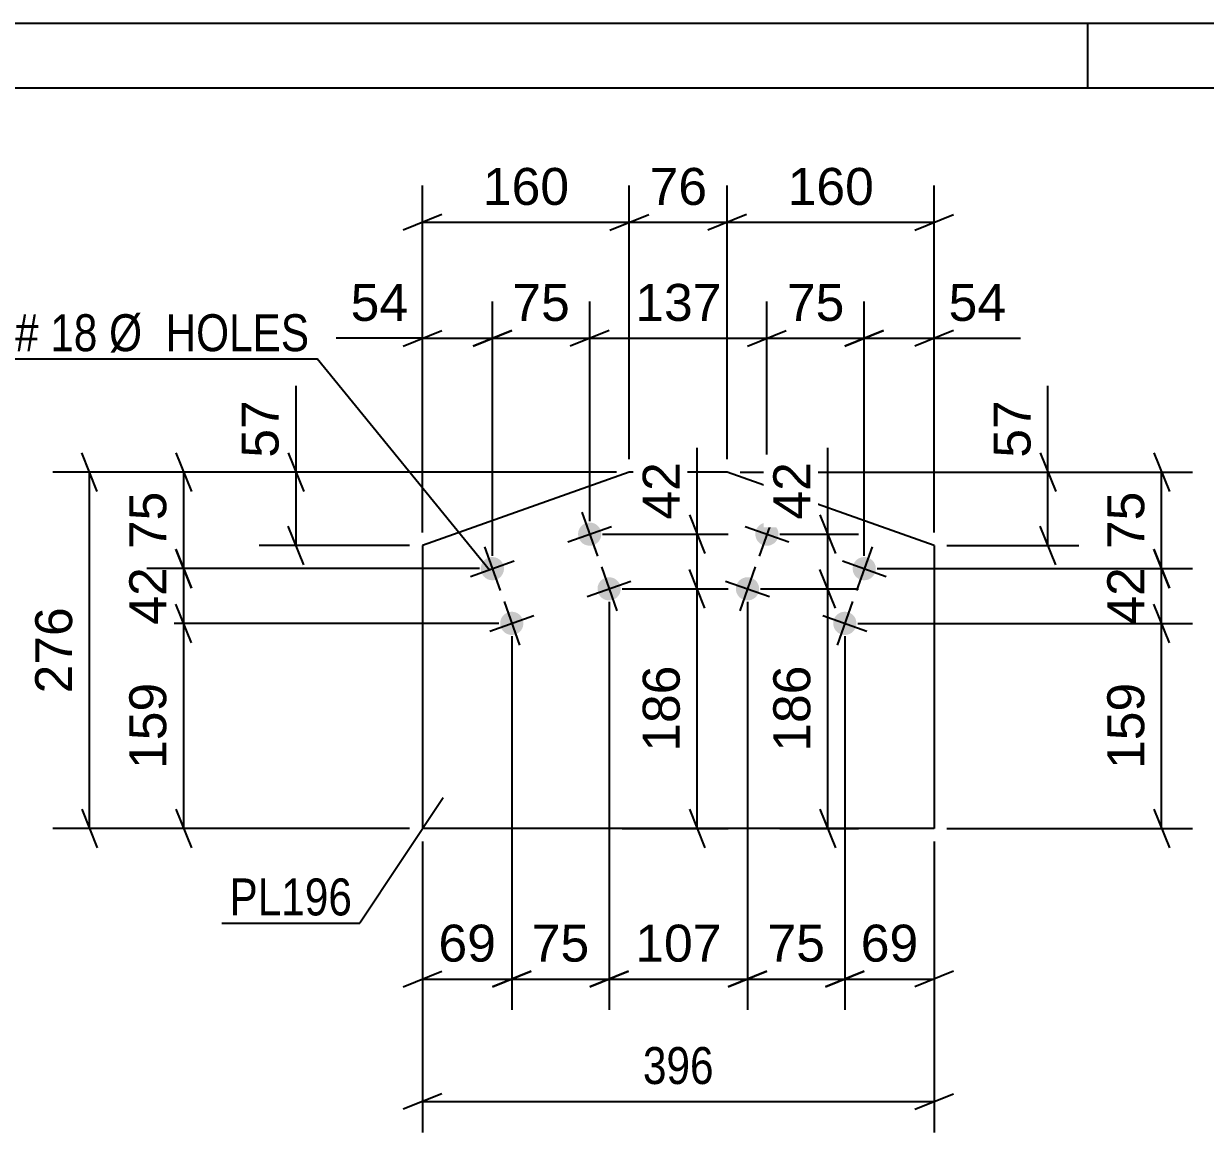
# Model space of a CAD drawing. Header units: millimetres. Extents: x 0 to 420, y 0 to 297.
# Drawn here: x 127.5 to 219.1, y 211 to 297 of the extents above; entities that cross this region are included whole.
import ezdxf

# ---------------------------------------------------------------- set-up
doc = ezdxf.new("R2010")
doc.units = ezdxf.units.MM
doc.styles.add('Arial', font='ARIAL.TTF', dxfattribs={"height": 0.2})
doc.styles.add('Arial Narrow', font='ARIALN.TTF', dxfattribs={"height": 0.2})

# ---------------------------------------------------------------- blocks, each defined once
blk = doc.blocks.new('Unknown-717262950-1115')
at = {"color": 5, "linetype": 'Continuous'}
for p, q in [((420, 297), (0, 297)), ((210, 292), (210, 297)), ((415, 292), (5, 292))]:
    blk.add_line(p, q, dxfattribs=at)
blk = doc.blocks.new('Bolt-717262950-3856 - 3835')
at = {"linetype": 'Continuous'}
for points in [[(172.252, 257.724, -1), (170.556, 257.122, -1)], [(164.713, 255.049, -1), (163.016, 254.447, -1)], [(173.757, 253.483, -1), (172.06, 252.881, -1)], [(166.217, 250.808, -1), (164.521, 250.206, -1)]]:
    blk.add_hatch(color=1, dxfattribs=at).paths.add_polyline_path(points)
at = {"color": 1, "linetype": 'Continuous'}
for p, q in [((170.802, 259.119), (172.006, 255.726)), ((169.708, 256.821), (173.101, 258.025)), ((163.263, 256.445), (164.466, 253.052)), ((162.168, 254.146), (165.561, 255.35)), ((172.307, 254.878), (173.51, 251.485)), ((171.212, 252.58), (174.605, 253.783)), ((164.767, 252.204), (165.971, 248.811)), ((163.672, 249.905), (167.065, 251.109))]:
    blk.add_line(p, q, dxfattribs=at)
blk = doc.blocks.new('Part-717262950-3851 - 3835')
at = {"color": 2, "linetype": 'Continuous'}
for p, q in [((174.475, 262.226), (158.453, 256.542)), ((182.067, 262.226), (174.475, 262.226)), ((198.089, 256.542), (182.067, 262.226)), ((158.453, 256.542), (158.453, 234.598)), ((198.089, 256.542), (198.089, 234.598)), ((198.089, 234.598), (158.453, 234.598))]:
    blk.add_line(p, q, dxfattribs=at)
blk = doc.blocks.new('Bolt-717262950-3861 - 3835')
at = {"linetype": 'Continuous'}
for points in [[(185.986, 257.122, -1), (184.29, 257.724, -1)], [(193.526, 254.447, -1), (191.83, 255.049, -1)], [(184.482, 252.881, -1), (182.785, 253.483, -1)], [(192.022, 250.206, -1), (190.325, 250.808, -1)]]:
    blk.add_hatch(color=1, dxfattribs=at).paths.add_polyline_path(points)
at = {"color": 1, "linetype": 'Continuous'}
for p, q in [((185.74, 259.119), (184.536, 255.726)), ((183.442, 258.025), (186.835, 256.821)), ((193.28, 256.445), (192.076, 253.052)), ((184.235, 254.878), (183.032, 251.485)), ((190.981, 255.35), (194.374, 254.146)), ((181.937, 253.783), (185.33, 252.58)), ((191.775, 252.204), (190.572, 248.811)), ((189.477, 251.109), (192.87, 249.905))]:
    blk.add_line(p, q, dxfattribs=at)
blk = doc.blocks.new('StraightDimension-717262950-3991 - 3835')
at = {"color": 7, "linetype": 'Continuous'}
for p, q in [((158.453, 257.542), (158.453, 284.447)), ((174.475, 263.226), (174.475, 284.447)), ((159.953, 282.197), (156.953, 280.997)), ((172.975, 280.997), (175.975, 282.197)), ((158.453, 281.597), (174.475, 281.597))]:
    blk.add_line(p, q, dxfattribs=at)
at = {"color": 0}
blk.add_wipeout([(170.4, 282.347), (170.4, 286.547), (162.529, 286.547), (162.529, 282.347)], dxfattribs=at)
at = {"color": 3, "style": 'Arial'}
blk.add_text('160', height=2.8652, dxfattribs=at).set_placement((163.129, 282.947))
blk = doc.blocks.new('StraightDimension-717262950-3863 - 3835')
at = {"color": 7, "linetype": 'Continuous'}
for p, q in [((133.255, 260.726), (132.055, 263.726)), ((173.475, 262.226), (129.805, 262.226)), ((132.655, 234.598), (132.655, 262.226)), ((132.055, 236.098), (133.255, 233.098)), ((157.453, 234.598), (129.805, 234.598))]:
    blk.add_line(p, q, dxfattribs=at)
at = {"color": 0}
blk.add_wipeout([(131.905, 252.347), (127.705, 252.347), (127.705, 244.476), (131.905, 244.476)], dxfattribs=at)
at = {"color": 3, "style": 'Arial'}
blk.add_text('276', height=2.8652, rotation=90.00021, dxfattribs=at).set_placement((131.305, 245.076))
blk = doc.blocks.new('StraightDimension-717262950-6485 - 3835')
at = {"color": 7, "linetype": 'Continuous'}
for p, q in [((180.329, 251.682), (179.129, 254.682)), ((173.908, 253.182), (182.129, 253.182)), ((179.729, 234.598), (179.729, 253.182)), ((179.129, 236.098), (180.329, 233.098)), ((173.908, 234.598), (182.129, 234.598))]:
    blk.add_line(p, q, dxfattribs=at)
at = {"color": 0}
blk.add_wipeout([(178.979, 247.825), (174.779, 247.825), (174.779, 239.954), (178.979, 239.954)], dxfattribs=at)
at = {"color": 3, "style": 'Arial'}
blk.add_text('186', height=2.8652, rotation=90.00021, dxfattribs=at).set_placement((178.379, 240.554))
blk = doc.blocks.new('StraightDimension-717262950-4053 - 3835')
at = {"color": 7, "linetype": 'Continuous'}
for p, q in [((183.634, 252.182), (183.634, 220.534)), ((191.173, 249.507), (191.173, 220.534)), ((182.134, 222.334), (185.134, 223.534)), ((192.673, 223.534), (189.673, 222.334)), ((183.634, 222.934), (191.173, 222.934))]:
    blk.add_line(p, q, dxfattribs=at)
at = {"color": 0}
blk.add_wipeout([(190.227, 223.684), (190.227, 227.884), (184.58, 227.884), (184.58, 223.684)], dxfattribs=at)
at = {"color": 3, "style": 'Arial'}
blk.add_text('75', height=2.8652, dxfattribs=at).set_placement((185.18, 224.284))
blk = doc.blocks.new('StraightDimension-717262950-3878 - 3835')
at = {"color": 7, "linetype": 'Continuous'}
for p, q in [((215.122, 256.248), (216.322, 253.248)), ((193.678, 254.748), (218.122, 254.748)), ((215.722, 250.507), (215.722, 254.748)), ((216.322, 249.007), (215.122, 252.007)), ((192.173, 250.507), (218.122, 250.507))]:
    blk.add_line(p, q, dxfattribs=at)
at = {"color": 0}
blk.add_wipeout([(214.972, 255.451), (210.772, 255.451), (210.772, 249.804), (214.972, 249.804)], dxfattribs=at)
at = {"color": 3, "style": 'Arial'}
blk.add_text('42', height=2.8652, rotation=90.00021, dxfattribs=at).set_placement((214.372, 250.404))
blk = doc.blocks.new('StraightDimension-717262950-3870 - 3835')
at = {"color": 7, "linetype": 'Continuous'}
for p, q in [((215.122, 263.726), (216.322, 260.726)), ((183.067, 262.226), (218.122, 262.226)), ((215.722, 254.748), (215.722, 262.226)), ((216.322, 253.248), (215.122, 256.248)), ((193.678, 254.748), (218.122, 254.748))]:
    blk.add_line(p, q, dxfattribs=at)
at = {"color": 0}
blk.add_wipeout([(214.972, 261.311), (210.772, 261.311), (210.772, 255.663), (214.972, 255.663)], dxfattribs=at)
at = {"color": 3, "style": 'Arial'}
blk.add_text('75', height=2.8652, rotation=90.00021, dxfattribs=at).set_placement((214.372, 256.263))
blk = doc.blocks.new('StraightDimension-717262950-3886 - 3835')
at = {"color": 7, "linetype": 'Continuous'}
for p, q in [((216.322, 249.007), (215.122, 252.007)), ((192.173, 250.507), (218.122, 250.507)), ((215.722, 234.598), (215.722, 250.507)), ((215.122, 236.098), (216.322, 233.098)), ((199.089, 234.598), (218.122, 234.598))]:
    blk.add_line(p, q, dxfattribs=at)
at = {"color": 0}
blk.add_wipeout([(214.972, 246.488), (210.772, 246.488), (210.772, 238.617), (214.972, 238.617)], dxfattribs=at)
at = {"color": 3, "style": 'Arial'}
blk.add_text('159', height=2.8652, rotation=90.00021, dxfattribs=at).set_placement((214.372, 239.217))
blk = doc.blocks.new('StraightDimension-717262950-3893 - 3835')
at = {"color": 7, "linetype": 'Continuous'}
for p, q in [((158.453, 233.598), (158.453, 211.047)), ((198.089, 233.598), (198.089, 211.047)), ((159.953, 214.047), (156.953, 212.847)), ((158.453, 213.447), (198.089, 213.447)), ((196.589, 212.847), (199.589, 214.047))]:
    blk.add_line(p, q, dxfattribs=at)
at = {"color": 0}
blk.add_wipeout([(181.613, 214.197), (181.613, 218.397), (174.929, 218.397), (174.929, 214.197)], dxfattribs=at)
at = {"color": 3, "style": 'Arial Narrow'}
blk.add_text('396', height=2.8633, dxfattribs=at).set_placement((175.529, 214.797))
blk = doc.blocks.new('StraightDimension-717262950-3898 - 3835')
at = {"color": 7, "linetype": 'Continuous'}
for p, q in [((192.678, 255.748), (192.678, 275.456)), ((198.089, 257.542), (198.089, 275.456)), ((191.178, 272.006), (194.178, 273.206)), ((199.589, 273.206), (196.589, 272.006)), ((192.678, 272.606), (198.089, 272.606)), ((198.089, 272.606), (204.786, 272.606)), ((198.089, 272.606), (204.786, 272.606))]:
    blk.add_line(p, q, dxfattribs=at)
at = {"color": 0}
blk.add_wipeout([(204.261, 273.356), (204.261, 277.556), (198.614, 277.556), (198.614, 273.356)], dxfattribs=at)
at = {"color": 3, "style": 'Arial'}
blk.add_text('54', height=2.8652, dxfattribs=at).set_placement((199.214, 273.956))
blk = doc.blocks.new('StraightDimension-717262950-3908 - 3835')
at = {"color": 7, "linetype": 'Continuous'}
for p, q in [((158.453, 257.542), (158.453, 275.456)), ((163.864, 255.748), (163.864, 275.456)), ((156.953, 272.006), (159.953, 273.206)), ((165.364, 273.206), (162.364, 272.006)), ((158.453, 272.606), (151.756, 272.606)), ((158.453, 272.606), (151.756, 272.606)), ((158.453, 272.606), (163.864, 272.606))]:
    blk.add_line(p, q, dxfattribs=at)
at = {"color": 0}
blk.add_wipeout([(157.928, 273.356), (157.928, 277.556), (152.281, 277.556), (152.281, 273.356)], dxfattribs=at)
at = {"color": 3, "style": 'Arial'}
blk.add_text('54', height=2.8652, dxfattribs=at).set_placement((152.881, 273.956))
blk = doc.blocks.new('StraightDimension-717262950-3918 - 3835')
at = {"color": 7, "linetype": 'Continuous'}
for p, q in [((185.138, 258.423), (185.138, 275.456)), ((192.678, 255.748), (192.678, 275.456)), ((183.638, 272.006), (186.638, 273.206)), ((194.178, 273.206), (191.178, 272.006)), ((185.138, 272.606), (192.678, 272.606))]:
    blk.add_line(p, q, dxfattribs=at)
at = {"color": 0}
blk.add_wipeout([(191.732, 273.356), (191.732, 277.556), (186.084, 277.556), (186.084, 273.356)], dxfattribs=at)
at = {"color": 3, "style": 'Arial'}
blk.add_text('75', height=2.8652, dxfattribs=at).set_placement((186.684, 273.956))
blk = doc.blocks.new('StraightDimension-717262950-3928 - 3835')
at = {"color": 7, "linetype": 'Continuous'}
for p, q in [((171.404, 258.423), (171.404, 275.456)), ((185.138, 258.423), (185.138, 275.456)), ((172.904, 273.206), (169.904, 272.006)), ((183.638, 272.006), (186.638, 273.206)), ((171.404, 272.606), (185.138, 272.606))]:
    blk.add_line(p, q, dxfattribs=at)
at = {"color": 0}
blk.add_wipeout([(182.207, 273.356), (182.207, 277.556), (174.336, 277.556), (174.336, 273.356)], dxfattribs=at)
at = {"color": 3, "style": 'Arial'}
blk.add_text('137', height=2.8652, dxfattribs=at).set_placement((174.936, 273.956))
blk = doc.blocks.new('StraightDimension-717262950-4002 - 3835')
at = {"color": 7, "linetype": 'Continuous'}
for p, q in [((140.546, 249.007), (139.346, 252.007)), ((164.369, 250.507), (137.096, 250.507)), ((139.946, 234.598), (139.946, 250.507)), ((139.346, 236.098), (140.546, 233.098)), ((157.453, 234.598), (137.096, 234.598))]:
    blk.add_line(p, q, dxfattribs=at)
at = {"color": 0}
blk.add_wipeout([(139.196, 246.488), (134.996, 246.488), (134.996, 238.617), (139.196, 238.617)], dxfattribs=at)
at = {"color": 3, "style": 'Arial'}
blk.add_text('159', height=2.8652, rotation=90.00021, dxfattribs=at).set_placement((138.596, 239.217))
blk = doc.blocks.new('StraightDimension-717262950-3938 - 3835')
at = {"color": 7, "linetype": 'Continuous'}
for p, q in [((163.864, 255.748), (163.864, 275.456)), ((171.404, 258.423), (171.404, 275.456)), ((162.364, 272.006), (165.364, 273.206)), ((172.904, 273.206), (169.904, 272.006)), ((163.864, 272.606), (171.404, 272.606))]:
    blk.add_line(p, q, dxfattribs=at)
at = {"color": 0}
blk.add_wipeout([(170.458, 273.356), (170.458, 277.556), (164.811, 277.556), (164.811, 273.356)], dxfattribs=at)
at = {"color": 3, "style": 'Arial'}
blk.add_text('75', height=2.8652, dxfattribs=at).set_placement((165.411, 273.956))
blk = doc.blocks.new('StraightDimension-717262950-3949 - 3835')
at = {"color": 7, "linetype": 'Continuous'}
for p, q in [((148.65, 262.226), (148.65, 268.923)), ((148.65, 262.226), (148.65, 268.923)), ((148.05, 263.726), (149.25, 260.726)), ((173.475, 262.226), (145.8, 262.226)), ((148.65, 256.542), (148.65, 262.226)), ((149.25, 255.042), (148.05, 258.042)), ((157.453, 256.542), (145.8, 256.542))]:
    blk.add_line(p, q, dxfattribs=at)
at = {"color": 0}
blk.add_wipeout([(147.9, 268.398), (143.7, 268.398), (143.7, 262.751), (147.9, 262.751)], dxfattribs=at)
at = {"color": 3, "style": 'Arial'}
blk.add_text('57', height=2.8652, rotation=90.00021, dxfattribs=at).set_placement((147.3, 263.351))
blk = doc.blocks.new('StraightDimension-717262950-3960 - 3835')
at = {"color": 7, "linetype": 'Continuous'}
for p, q in [((206.91, 262.226), (206.91, 268.923)), ((206.91, 262.226), (206.91, 268.923)), ((206.31, 263.726), (207.51, 260.726)), ((183.067, 262.226), (209.31, 262.226)), ((206.91, 256.542), (206.91, 262.226)), ((207.51, 255.042), (206.31, 258.042)), ((199.089, 256.542), (209.31, 256.542))]:
    blk.add_line(p, q, dxfattribs=at)
at = {"color": 0}
blk.add_wipeout([(206.16, 268.398), (201.96, 268.398), (201.96, 262.751), (206.16, 262.751)], dxfattribs=at)
at = {"color": 3, "style": 'Arial'}
blk.add_text('57', height=2.8652, rotation=90.00021, dxfattribs=at).set_placement((205.56, 263.351))
blk = doc.blocks.new('StraightDimension-717262950-3971 - 3835')
at = {"color": 7, "linetype": 'Continuous'}
for p, q in [((182.067, 263.226), (182.067, 284.447)), ((198.089, 257.542), (198.089, 284.447)), ((183.567, 282.197), (180.567, 280.997)), ((196.589, 280.997), (199.589, 282.197)), ((182.067, 281.597), (198.089, 281.597))]:
    blk.add_line(p, q, dxfattribs=at)
at = {"color": 0}
blk.add_wipeout([(194.014, 282.347), (194.014, 286.547), (186.143, 286.547), (186.143, 282.347)], dxfattribs=at)
at = {"color": 3, "style": 'Arial'}
blk.add_text('160', height=2.8652, dxfattribs=at).set_placement((186.743, 282.947))
blk = doc.blocks.new('StraightDimension-717262950-3981 - 3835')
at = {"color": 7, "linetype": 'Continuous'}
for p, q in [((174.475, 263.226), (174.475, 284.447)), ((182.067, 263.226), (182.067, 284.447)), ((172.975, 280.997), (175.975, 282.197)), ((183.567, 282.197), (180.567, 280.997)), ((174.475, 281.597), (182.067, 281.597))]:
    blk.add_line(p, q, dxfattribs=at)
at = {"color": 0}
blk.add_wipeout([(181.095, 282.347), (181.095, 286.547), (175.447, 286.547), (175.447, 282.347)], dxfattribs=at)
at = {"color": 3, "style": 'Arial'}
blk.add_text('76', height=2.8652, dxfattribs=at).set_placement((176.047, 282.947))
blk = doc.blocks.new('StraightDimension-717262950-4008 - 3835')
at = {"color": 7, "linetype": 'Continuous'}
for p, q in [((139.346, 256.248), (140.546, 253.248)), ((162.864, 254.748), (137.096, 254.748)), ((139.946, 250.507), (139.946, 254.748)), ((140.546, 249.007), (139.346, 252.007)), ((164.369, 250.507), (137.096, 250.507))]:
    blk.add_line(p, q, dxfattribs=at)
at = {"color": 0}
blk.add_wipeout([(139.196, 255.451), (134.996, 255.451), (134.996, 249.804), (139.196, 249.804)], dxfattribs=at)
at = {"color": 3, "style": 'Arial'}
blk.add_text('42', height=2.8652, rotation=90.00021, dxfattribs=at).set_placement((138.596, 250.404))
blk = doc.blocks.new('StraightDimension-717262950-4016 - 3835')
at = {"color": 7, "linetype": 'Continuous'}
for p, q in [((139.346, 263.726), (140.546, 260.726)), ((173.475, 262.226), (137.096, 262.226)), ((139.946, 254.748), (139.946, 262.226)), ((140.546, 253.248), (139.346, 256.248)), ((162.864, 254.748), (137.096, 254.748))]:
    blk.add_line(p, q, dxfattribs=at)
at = {"color": 0}
blk.add_wipeout([(139.196, 261.311), (134.996, 261.311), (134.996, 255.663), (139.196, 255.663)], dxfattribs=at)
at = {"color": 3, "style": 'Arial'}
blk.add_text('75', height=2.8652, rotation=90.00021, dxfattribs=at).set_placement((138.596, 256.263))
blk = doc.blocks.new('StraightDimension-717262950-4025 - 3835')
at = {"color": 7, "linetype": 'Continuous'}
for p, q in [((172.909, 252.182), (172.909, 220.534)), ((183.634, 252.182), (183.634, 220.534)), ((171.409, 222.334), (174.409, 223.534)), ((185.134, 223.534), (182.134, 222.334)), ((172.909, 222.934), (183.634, 222.934))]:
    blk.add_line(p, q, dxfattribs=at)
at = {"color": 0}
blk.add_wipeout([(182.207, 223.684), (182.207, 227.884), (174.336, 227.884), (174.336, 223.684)], dxfattribs=at)
at = {"color": 3, "style": 'Arial'}
blk.add_text('107', height=2.8652, dxfattribs=at).set_placement((174.936, 224.284))
blk = doc.blocks.new('StraightDimension-717262950-4033 - 3835')
at = {"color": 7, "linetype": 'Continuous'}
for p, q in [((172.909, 252.182), (172.909, 220.534)), ((165.369, 249.507), (165.369, 220.534)), ((163.869, 222.334), (166.869, 223.534)), ((174.409, 223.534), (171.409, 222.334)), ((165.369, 222.934), (172.909, 222.934))]:
    blk.add_line(p, q, dxfattribs=at)
at = {"color": 0}
blk.add_wipeout([(171.962, 223.684), (171.962, 227.884), (166.315, 227.884), (166.315, 223.684)], dxfattribs=at)
at = {"color": 3, "style": 'Arial'}
blk.add_text('75', height=2.8652, dxfattribs=at).set_placement((166.915, 224.284))
blk = doc.blocks.new('StraightDimension-717262950-4041 - 3835')
at = {"color": 7, "linetype": 'Continuous'}
for p, q in [((165.369, 249.507), (165.369, 220.534)), ((158.453, 233.598), (158.453, 220.534)), ((156.953, 222.334), (159.953, 223.534)), ((166.869, 223.534), (163.869, 222.334)), ((158.453, 222.934), (165.369, 222.934))]:
    blk.add_line(p, q, dxfattribs=at)
at = {"color": 0}
blk.add_wipeout([(164.735, 223.684), (164.735, 227.884), (159.087, 227.884), (159.087, 223.684)], dxfattribs=at)
at = {"color": 3, "style": 'Arial'}
blk.add_text('69', height=2.8652, dxfattribs=at).set_placement((159.687, 224.284))
blk = doc.blocks.new('StraightDimension-717262950-4047 - 3835')
at = {"color": 7, "linetype": 'Continuous'}
for p, q in [((191.173, 249.507), (191.173, 220.534)), ((198.089, 233.598), (198.089, 220.534)), ((189.673, 222.334), (192.673, 223.534)), ((199.589, 223.534), (196.589, 222.334)), ((191.173, 222.934), (198.089, 222.934))]:
    blk.add_line(p, q, dxfattribs=at)
at = {"color": 0}
blk.add_wipeout([(197.455, 223.684), (197.455, 227.884), (191.808, 227.884), (191.808, 223.684)], dxfattribs=at)
at = {"color": 3, "style": 'Arial'}
blk.add_text('69', height=2.8652, dxfattribs=at).set_placement((192.408, 224.284))
blk = doc.blocks.new('StraightDimension-717262950-6484 - 3835')
at = {"color": 7, "linetype": 'Continuous'}
for p, q in [((179.729, 257.423), (179.729, 264.12)), ((179.729, 257.423), (179.729, 264.12)), ((179.129, 258.923), (180.329, 255.923)), ((172.404, 257.423), (182.129, 257.423)), ((179.729, 253.182), (179.729, 257.423)), ((180.329, 251.682), (179.129, 254.682)), ((173.908, 253.182), (182.129, 253.182))]:
    blk.add_line(p, q, dxfattribs=at)
at = {"color": 0}
blk.add_wipeout([(178.979, 263.595), (174.779, 263.595), (174.779, 257.948), (178.979, 257.948)], dxfattribs=at)
at = {"color": 3, "style": 'Arial'}
blk.add_text('42', height=2.8652, rotation=90.00021, dxfattribs=at).set_placement((178.379, 258.548))
blk = doc.blocks.new('StraightDimension-717262950-6508 - 3835')
at = {"color": 7, "linetype": 'Continuous'}
for p, q in [((189.845, 257.423), (189.845, 264.12)), ((189.845, 257.423), (189.845, 264.12)), ((189.245, 258.923), (190.445, 255.923)), ((186.138, 257.423), (192.245, 257.423)), ((189.845, 253.182), (189.845, 257.423)), ((190.445, 251.682), (189.245, 254.682)), ((184.634, 253.182), (192.245, 253.182))]:
    blk.add_line(p, q, dxfattribs=at)
at = {"color": 0}
blk.add_wipeout([(189.095, 263.595), (184.895, 263.595), (184.895, 257.948), (189.095, 257.948)], dxfattribs=at)
at = {"color": 3, "style": 'Arial'}
blk.add_text('42', height=2.8652, rotation=90.00021, dxfattribs=at).set_placement((188.495, 258.548))
blk = doc.blocks.new('StraightDimension-717262950-6509 - 3835')
at = {"color": 7, "linetype": 'Continuous'}
for p, q in [((190.445, 251.682), (189.245, 254.682)), ((184.634, 253.182), (192.245, 253.182)), ((189.845, 234.598), (189.845, 253.182)), ((189.245, 236.098), (190.445, 233.098)), ((186.138, 234.598), (192.245, 234.598))]:
    blk.add_line(p, q, dxfattribs=at)
at = {"color": 0}
blk.add_wipeout([(189.095, 247.825), (184.895, 247.825), (184.895, 239.954), (189.095, 239.954)], dxfattribs=at)
at = {"color": 3, "style": 'Arial'}
blk.add_text('186', height=2.8652, rotation=90.00021, dxfattribs=at).set_placement((188.495, 240.554))
blk = doc.blocks.new('Mark-717262950-3847 - 3835')
at = {"color": 30, "linetype": 'Continuous'}
for p in [(160.059, 236.99), (142.896, 227.267)]:
    blk.add_line(p, (153.6, 227.267), dxfattribs=at)
at = {"color": 0}
blk.add_wipeout([(153, 227.867), (153, 230.867), (143.496, 230.867), (143.496, 227.867)], dxfattribs=at)
blk.add_wipeout([(153, 227.867), (153, 230.867), (143.496, 230.867), (143.496, 227.867)], dxfattribs=at)
at = {"color": 3, "style": 'Arial Narrow'}
blk.add_text('PL196', height=2.8633, dxfattribs=at).set_placement((143.496, 227.867))
blk = doc.blocks.new('MarkSet-717262950-4061 - 3835')
at = {"color": 7, "linetype": 'Continuous'}
for p in [(123.553, 271.006), (163.653, 254.632)]:
    blk.add_line(p, (150.293, 271.006), dxfattribs=at)
at = {"color": 0}
for points in [[(125.982, 271.606), (125.982, 274.606), (124.153, 274.606), (124.153, 271.606)], [(128.71, 271.606), (128.71, 274.606), (126.882, 274.606), (126.882, 271.606)], [(133.266, 271.606), (133.266, 274.606), (129.61, 274.606), (129.61, 271.606)], [(149.693, 271.606), (149.693, 274.606), (134.166, 274.606), (134.166, 271.606)]]:
    blk.add_wipeout(points, dxfattribs=at)
for points in [[(125.982, 271.606), (125.982, 274.606), (124.153, 274.606), (124.153, 271.606)], [(128.71, 271.606), (128.71, 274.606), (126.882, 274.606), (126.882, 271.606)], [(133.266, 271.606), (133.266, 274.606), (129.61, 274.606), (129.61, 271.606)], [(149.693, 271.606), (149.693, 274.606), (134.166, 274.606), (134.166, 271.606)]]:
    blk.add_wipeout(points, dxfattribs=at)
at = {"color": 3, "style": 'Arial Narrow'}
for s, height, p in [('8', 2.863, (124.153, 271.606)), ('#', 2.863, (126.882, 271.606)), ('18', 2.8633, (129.61, 271.606)), ('Ø  HOLES', 2.8633, (134.166, 271.606))]:
    blk.add_text(s, height=height, dxfattribs=at).set_placement(p)

msp = doc.modelspace()

# ---------------------------------------------------------------- block references
for name in ['Unknown-717262950-1115', 'Part-717262950-3851 - 3835', 'Bolt-717262950-3856 - 3835', 'Bolt-717262950-3861 - 3835']:
    msp.add_blockref(name, (0, 0))

# ---------------------------------------------------------------- next in the draw order: block references
msp.add_blockref('StraightDimension-717262950-3991 - 3835', (0, 0))

# ---------------------------------------------------------------- next in the draw order: block references
msp.add_blockref('StraightDimension-717262950-3863 - 3835', (0, 0))

# ---------------------------------------------------------------- next in the draw order: block references
for name in ['StraightDimension-717262950-3908 - 3835', 'StraightDimension-717262950-6485 - 3835']:
    msp.add_blockref(name, (0, 0))

# ---------------------------------------------------------------- next in the draw order: block references
msp.add_blockref('StraightDimension-717262950-4053 - 3835', (0, 0))

# ---------------------------------------------------------------- next in the draw order: block references
msp.add_blockref('StraightDimension-717262950-3878 - 3835', (0, 0))

# ---------------------------------------------------------------- next in the draw order: block references
for name in ['StraightDimension-717262950-3870 - 3835', 'StraightDimension-717262950-3886 - 3835']:
    msp.add_blockref(name, (0, 0))

# ---------------------------------------------------------------- next in the draw order: block references
for name in ['StraightDimension-717262950-3898 - 3835', 'StraightDimension-717262950-3893 - 3835']:
    msp.add_blockref(name, (0, 0))

# ---------------------------------------------------------------- next in the draw order: block references
for name in ['StraightDimension-717262950-3918 - 3835', 'StraightDimension-717262950-4002 - 3835', 'StraightDimension-717262950-4025 - 3835', 'StraightDimension-717262950-4047 - 3835']:
    msp.add_blockref(name, (0, 0))

# ---------------------------------------------------------------- next in the draw order: block references
msp.add_blockref('StraightDimension-717262950-3928 - 3835', (0, 0))

# ---------------------------------------------------------------- next in the draw order: block references
for name in ['StraightDimension-717262950-3938 - 3835', 'StraightDimension-717262950-3960 - 3835']:
    msp.add_blockref(name, (0, 0))

# ---------------------------------------------------------------- next in the draw order: block references
for name in ['StraightDimension-717262950-3971 - 3835', 'StraightDimension-717262950-3949 - 3835']:
    msp.add_blockref(name, (0, 0))

# ---------------------------------------------------------------- next in the draw order: block references
for name in ['StraightDimension-717262950-3981 - 3835', 'StraightDimension-717262950-6508 - 3835', 'StraightDimension-717262950-4008 - 3835']:
    msp.add_blockref(name, (0, 0))

# ---------------------------------------------------------------- next in the draw order: block references
for name in ['StraightDimension-717262950-4016 - 3835', 'StraightDimension-717262950-6509 - 3835', 'StraightDimension-717262950-4033 - 3835']:
    msp.add_blockref(name, (0, 0))

# ---------------------------------------------------------------- next in the draw order: block references
for name in ['MarkSet-717262950-4061 - 3835', 'StraightDimension-717262950-6484 - 3835', 'StraightDimension-717262950-4041 - 3835']:
    msp.add_blockref(name, (0, 0))

# ---------------------------------------------------------------- next in the draw order: block references
msp.add_blockref('Mark-717262950-3847 - 3835', (0, 0))

doc.saveas('drawing.dxf')
